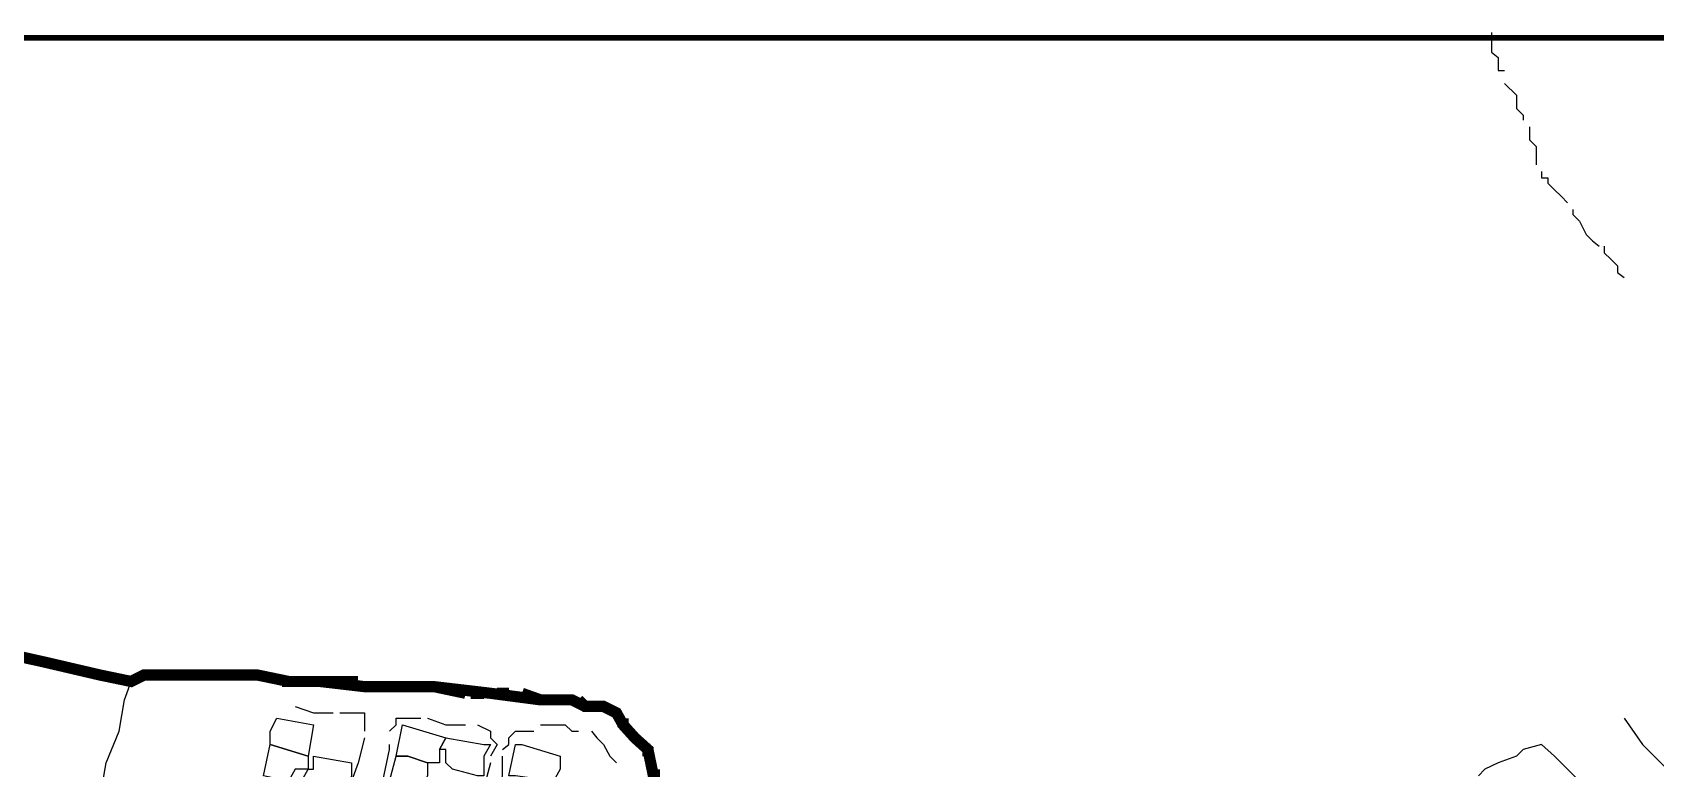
# Model space of a CAD drawing. Header units: millimetres. Extents: x -3588 to 75209, y -3737 to 38254.
# Drawn here: x 3401 to 3750.2, y 20434.7 to 20593.1 of the extents above; entities that cross this region are included whole.
import ezdxf

# ---------------------------------------------------------------- set-up
doc = ezdxf.new("R2010")
doc.units = ezdxf.units.MM
doc.layers.add('P', color=253, linetype='Continuous')

msp = doc.modelspace()

# ---------------------------------------------------------------- linework, layer by layer
at = {"layer": 'P'}
for points, const_width in [([(-3587.169, 20592), (11613.461, 20592)], 1.2), ([(3378.981, 20463.015), (3403.259, 20457.654), (3415.405, 20454.821), (3422.175, 20453.413), (3424.992, 20454.821), (3427.536, 20454.821), (3430.369, 20454.821), (3434.306, 20454.821), (3441.091, 20454.821), (3449.269, 20454.821), (3456.055, 20453.413), (3462.824, 20453.413), (3472.427, 20452.293), (3479.196, 20452.293), (3487.39, 20452.293), (3499.521, 20450.868), (3510.243, 20449.46), (3517.029, 20449.46), (3519.846, 20448.052), (3523.799, 20448.052), (3526.615, 20446.643), (3528.04, 20444.099), (3530.568, 20441.282), (3533.401, 20438.737), (3534.809, 20431.968)], 2.417), ([(3378.981, 20463.015), (3403.259, 20457.654), (3415.405, 20454.821), (3422.175, 20453.413), (3424.992, 20454.821), (3427.536, 20454.821), (3430.369, 20454.821), (3434.306, 20454.821), (3441.091, 20454.821), (3449.269, 20454.821), (3456.055, 20453.413), (3462.824, 20453.413), (3472.427, 20452.293), (3479.196, 20452.293), (3487.39, 20452.293), (3499.521, 20450.868), (3510.243, 20449.46), (3517.029, 20449.46), (3519.846, 20448.052), (3523.799, 20448.052), (3526.615, 20446.643), (3528.04, 20444.099), (3530.568, 20441.282), (3533.401, 20438.737), (3534.809, 20431.968)], 1.2), ([(3454.631, 20453.413), (3456.055, 20453.413), (3458.872, 20453.413)], 2.417), ([(3460.28, 20453.413), (3462.824, 20453.413), (3471.018, 20453.413)], 2.417), ([(3472.427, 20452.293), (3476.38, 20452.293)], 2.417), ([(3477.788, 20452.293), (3479.196, 20452.293), (3480.605, 20452.293)], 2.417), ([(3483.149, 20452.293), (3487.39, 20452.293), (3494.16, 20450.868)], 2.417), ([(3495.28, 20450.868), (3498.113, 20450.868)], 2.417), ([(3500.929, 20450.868), (3503.474, 20450.868)], 2.417), ([(3506.291, 20450.868), (3510.243, 20449.46), (3515.605, 20449.46)], 2.417), ([(3518.437, 20449.46), (3519.846, 20448.052), (3521.254, 20448.052)], 2.417), ([(3522.39, 20448.052), (3523.799, 20448.052), (3526.615, 20446.643)], 2.417), ([(3528.04, 20445.507), (3528.04, 20444.099), (3530.568, 20441.282), (3533.401, 20438.737), (3533.401, 20437.329)], 2.417), ([(3534.809, 20434.496), (3534.809, 20431.968)], 2.417)]:
    msp.add_lwpolyline(points, dxfattribs=dict(at, const_width=const_width))
for points in [[(3714.915, 20593.141), (3714.915, 20590.325), (3714.915, 20588.916), (3716.323, 20587.78), (3716.323, 20586.372), (3716.323, 20584.963), (3717.732, 20584.963)], [(3717.732, 20582.131), (3720.276, 20579.602), (3720.276, 20578.194), (3720.276, 20576.769), (3721.685, 20575.361), (3721.685, 20574.241)], [(3723.093, 20572.817), (3723.093, 20571.408), (3723.093, 20570), (3724.501, 20568.592), (3724.501, 20567.455), (3724.501, 20564.639)], [(3725.637, 20563.23), (3725.637, 20561.806), (3727.046, 20561.806), (3727.046, 20560.686), (3728.454, 20559.277), (3729.862, 20557.869), (3731.287, 20556.445)], [(3732.407, 20555.036), (3732.407, 20553.916), (3733.815, 20552.492), (3735.24, 20549.675), (3736.648, 20548.267), (3738.056, 20547.131)], [(3739.177, 20547.131), (3739.177, 20545.722), (3740.601, 20544.314), (3742.009, 20542.906), (3742.009, 20541.481), (3743.418, 20540.361)], [(3415.405, 20427.727), (3416.814, 20435.921), (3419.63, 20442.69), (3420.767, 20449.46), (3422.175, 20453.413), (3424.992, 20454.821), (3427.536, 20454.821), (3430.369, 20454.821), (3434.306, 20454.821), (3441.091, 20454.821), (3449.269, 20454.821), (3456.055, 20453.413), (3462.824, 20453.413), (3472.427, 20452.293), (3479.196, 20452.293), (3487.39, 20452.293), (3499.521, 20450.868), (3510.243, 20449.46), (3517.029, 20449.46), (3519.846, 20448.052), (3523.799, 20448.052), (3526.615, 20446.643), (3528.04, 20444.099), (3530.568, 20441.282), (3533.401, 20438.737), (3534.809, 20431.968)], [(3457.463, 20448.052), (3461.416, 20446.643), (3465.641, 20446.643)], [(3452.102, 20442.69), (3453.51, 20445.507), (3461.416, 20444.099), (3460.28, 20437.329), (3452.102, 20439.858), (3452.102, 20442.69)], [(3467.065, 20446.643), (3468.186, 20446.643), (3472.427, 20446.643), (3472.427, 20442.69)], [(3477.788, 20442.69), (3479.196, 20444.099), (3479.196, 20445.507), (3480.605, 20445.507), (3484.557, 20445.507)], [(3488.51, 20437.329), (3488.51, 20435.921), (3485.966, 20435.921), (3481.741, 20437.329), (3479.196, 20437.329), (3480.605, 20444.099), (3489.919, 20441.282), (3488.51, 20438.737), (3488.51, 20437.329)], [(3485.966, 20445.507), (3489.919, 20444.099), (3494.16, 20444.099)], [(3496.704, 20444.099), (3499.521, 20442.69), (3499.521, 20441.282), (3500.929, 20439.858), (3499.521, 20437.329)], [(3510.243, 20444.099), (3511.668, 20444.099), (3513.076, 20444.099), (3515.605, 20444.099), (3517.029, 20442.69), (3518.437, 20442.69)], [(3743.418, 20445.507), (3747.37, 20439.858), (3752.732, 20434.496)], [(3472.427, 20441.282), (3471.018, 20435.921), (3469.594, 20431.968)], [(3498.113, 20437.329), (3498.113, 20433.088), (3496.704, 20433.088), (3491.343, 20434.496), (3489.919, 20435.921), (3489.919, 20438.737), (3488.51, 20438.737), (3489.919, 20441.282), (3498.113, 20439.858), (3499.521, 20439.858), (3498.113, 20437.329)], [(3502.066, 20438.737), (3503.474, 20439.858), (3503.474, 20441.282), (3504.882, 20442.69), (3506.291, 20442.69), (3507.715, 20442.69), (3508.835, 20442.69)], [(3521.254, 20442.69), (3522.39, 20441.282), (3523.799, 20439.858), (3525.207, 20437.329), (3526.615, 20435.921)], [(3460.28, 20435.921), (3460.28, 20434.496), (3457.463, 20434.496), (3456.055, 20431.968), (3450.694, 20433.088), (3452.102, 20439.858), (3460.28, 20437.329), (3460.28, 20435.921)], [(3469.594, 20433.088), (3468.186, 20429.135), (3458.872, 20431.968), (3460.28, 20434.496), (3461.416, 20434.496), (3461.416, 20437.329), (3469.594, 20435.921), (3469.594, 20433.088)], [(3476.38, 20431.968), (3477.788, 20438.737), (3477.788, 20439.858)], [(3485.966, 20433.088), (3484.557, 20430.544), (3480.605, 20430.544), (3477.788, 20431.968), (3479.196, 20437.329), (3481.741, 20437.329), (3485.966, 20435.921), (3485.966, 20433.088)], [(3500.929, 20427.727), (3502.066, 20433.088), (3502.066, 20437.329)], [(3514.484, 20434.496), (3513.076, 20431.968), (3504.882, 20433.088), (3503.474, 20433.088), (3504.882, 20439.858), (3506.291, 20439.858), (3514.484, 20437.329), (3514.484, 20434.496)], [(3754.14, 20411.643), (3748.779, 20417.004), (3742.009, 20423.774), (3738.056, 20427.727), (3733.815, 20431.968), (3729.862, 20435.921), (3728.454, 20437.329), (3725.637, 20439.858), (3721.685, 20438.737), (3720.276, 20437.329), (3716.323, 20435.921), (3713.491, 20434.496), (3712.082, 20433.088)], [(3499.521, 20435.921), (3498.113, 20430.544), (3496.704, 20426.319)]]:
    msp.add_lwpolyline(points, dxfattribs=at)

doc.saveas('drawing.dxf')
